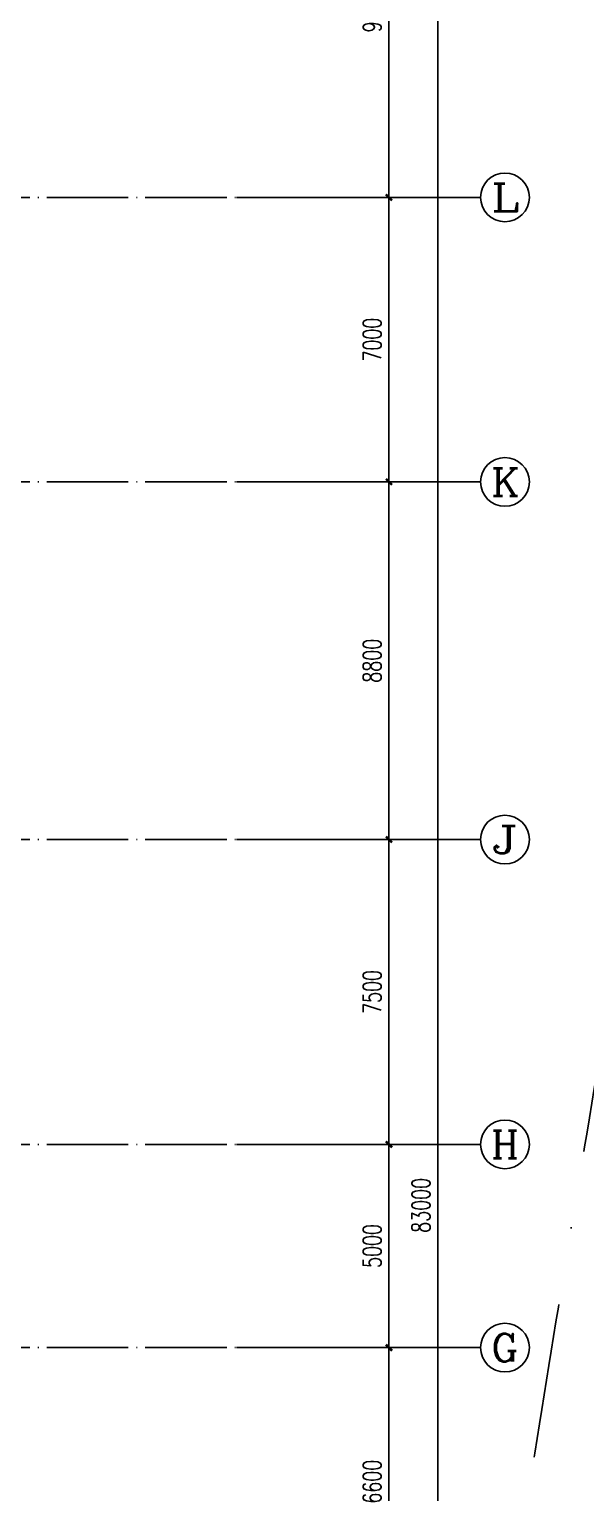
# Model space of a CAD drawing. Header units: millimetres. Extents: x 11476074 to 24729458, y -1239991 to 2813188.
# Drawn here: x 12615205 to 12628882, y 398543 to 434550 of the extents above; entities that cross this region are included whole.
import ezdxf
from ezdxf.enums import TextEntityAlignment as Align
from ezdxf.xclip import XClip

# ---------------------------------------------------------------- set-up
doc = ezdxf.new("R2010")
doc.units = ezdxf.units.MM
doc.header["$LTSCALE"] = 1000
doc.header["$XCLIPFRAME"] = 0
doc.linetypes.add('10# 轴网$0$DASHDOT', pattern=[25.4, 12.7, -6.35, 0, -6.35])
doc.linetypes.add('DOTE', pattern=[2.42, 2, -0.2, 0.02, -0.2])
doc.layers.add('10# 轴网$0$净用地范围线', color=6, linetype='Continuous', plot=False)
for name, color, linetype in [('A-AXIS', 18, 'DOTE'), ('AXIS', 3, 'Continuous'), ('AXIS_TEXT', 7, 'Continuous'), ('HZHZNEWPLOTLAYER#@$TT', 7, 'Continuous'), ('排水沟', 133, 'Continuous')]:
    doc.layers.add(name, color=color, linetype=linetype)
doc.styles.add('_TCH_AXIS', font='COMPLEX', dxfattribs={"bigfont": 'GBCBIG'})
doc.styles.add('_TCH_DIM_T3', font='SIMPLEX', dxfattribs={"width": 0.705882, "bigfont": 'GBCBIG'})
doc.styles.add('COMPLEX', font='COMPLEX')
doc.dimstyles.new('_TCH_ARCH&&150', dxfattribs={"dimtxt": 446.25, "dimasz": 150, "dimexe": 375, "dimexo": 450, "dimgap": 189.375, "dimtad": 1, "dimdec": 0, "dimzin": 0, "dimdsep": 46, "dimtxsty": '_TCH_DIM_T3', "dimblk": 'ARCHTICK', "dimcen": 0.09, "dimclrt": 7, "dimazin": 2, "dimtfac": 1, "dimtdec": 0, "dimtix": 1, "dimtmove": 2, "dimatfit": 3, "dimfxl": 0, "dimtolj": 1, "dimtzin": 0, "dimarcsym": 0})

# ---------------------------------------------------------------- blocks, each defined once
blk = doc.blocks.new('asdfafg10# 轴网')
at = {"layer": '10# 轴网$0$净用地范围线', "color": 1, "linetype": '10# 轴网$0$DASHDOT', "ltscale": 0.3}
blk.add_lwpolyline([(197886, -176884, -0.027114), (199404, 9181), (137086, -9386), (123429, 26625), (73627, 10279), (9996, 537), (0, 0), (1381, -201376), (11299, -209646), (197886, -176884)], format="xyb", close=True, dxfattribs=at)
blk = doc.blocks.new('A$C5E18228F')
at = {"layer": 'AXIS', "rotation": 350.041212667798}
blk.add_blockref('asdfafg10# 轴网', (-37620, 170992, 0), dxfattribs=at)
blk = doc.blocks.new('_AXISO')
blk.add_circle((0, 0), 0.5)
at = {"layer": 'AXIS_TEXT', "style": 'COMPLEX', "width": 1.041667}
blk.add_attdef('A', text='', height=0.56, dxfattribs=at).set_placement((-0.25, -0.28), (0.25, -0.28), align=Align.FIT)
blk = doc.blocks.new('_ArchTick')
at = {"color": 0, "linetype": 'ByBlock', "const_width": 0.4}
blk.add_lwpolyline([(-0.5, -0.5), (0.5, 0.5)], dxfattribs=at)
blk = doc.blocks.new('*D5737')
at = {"layer": 'AXIS', "color": 0, "lineweight": -2, "transparency": 16777216}
for p, q in [((12487317, 1078990), (12492192, 1078990)), ((12491817, 995990), (12491817, 1078990)), ((12487317, 995990), (12492192, 995990))]:
    blk.add_line(p, q, dxfattribs=at)
at = {"layer": 'Defpoints', "color": 0, "transparency": 16777216}
for p in [(12486867, 1078990), (12491817, 1078990), (12486867, 995990)]:
    blk.add_point(p, dxfattribs=at)
at = {"layer": 'AXIS', "color": 0, "lineweight": -2, "transparency": 16777216, "xscale": 150, "yscale": 150, "zscale": 150}
for p, rotation in [((12491817, 1078990), 90), ((12491817, 995990), 270)]:
    blk.add_blockref('_ArchTick', p, dxfattribs=dict(at, rotation=rotation))
at = {"layer": 'AXIS', "color": 7, "transparency": 16777216, "insert": (12491404, 1037490), "char_height": 446.2, "attachment_point": 5, "rotation": 90, "style": '_TCH_DIM_T3'}
blk.add_mtext('\\A1;83000', dxfattribs=at)
blk = doc.blocks.new('*D5743')
at = {"layer": 'AXIS', "color": 0, "lineweight": -2, "transparency": 16777216}
for p, q in [((12487316.81071, 1033989.75909), (12490991.81071, 1033989.75909)), ((12490616.81071, 1027389.75909), (12490616.81071, 1033989.75909)), ((12487316.81071, 1027389.75909), (12490991.81071, 1027389.75909))]:
    blk.add_line(p, q, dxfattribs=at)
at = {"layer": 'Defpoints', "color": 0, "transparency": 16777216}
for p in [(12486866.81071, 1033989.75909), (12490616.81071, 1033989.75909), (12486866.81071, 1027389.75909)]:
    blk.add_point(p, dxfattribs=at)
at = {"layer": 'AXIS', "color": 0, "lineweight": -2, "transparency": 16777216, "xscale": 150, "yscale": 150, "zscale": 150}
for p, rotation in [((12490616.81071, 1033989.75909), 90), ((12490616.81071, 1027389.75909), 270)]:
    blk.add_blockref('_ArchTick', p, dxfattribs=dict(at, rotation=rotation))
at = {"layer": 'AXIS', "color": 7, "transparency": 16777216, "insert": (12490204.31071, 1030689.75909), "char_height": 446.25, "attachment_point": 5, "rotation": 90, "style": '_TCH_DIM_T3'}
blk.add_mtext('\\A1;6600', dxfattribs=at)
blk = doc.blocks.new('*D5744')
at = {"layer": 'AXIS', "color": 0, "lineweight": -2, "transparency": 16777216}
for p, q in [((12487317, 1038990), (12490992, 1038990)), ((12490617, 1033990), (12490617, 1038990)), ((12487317, 1033990), (12490992, 1033990))]:
    blk.add_line(p, q, dxfattribs=at)
at = {"layer": 'Defpoints', "color": 0, "transparency": 16777216}
for p in [(12486867, 1038990), (12490617, 1038990), (12486867, 1033990)]:
    blk.add_point(p, dxfattribs=at)
at = {"layer": 'AXIS', "color": 0, "lineweight": -2, "transparency": 16777216, "xscale": 150, "yscale": 150, "zscale": 150}
for p, rotation in [((12490617, 1038990), 90), ((12490617, 1033990), 270)]:
    blk.add_blockref('_ArchTick', p, dxfattribs=dict(at, rotation=rotation))
at = {"layer": 'AXIS', "color": 7, "transparency": 16777216, "insert": (12490204, 1036490), "char_height": 446.2, "attachment_point": 5, "rotation": 90, "style": '_TCH_DIM_T3'}
blk.add_mtext('\\A1;5000', dxfattribs=at)
blk = doc.blocks.new('*D5745')
at = {"layer": 'AXIS', "color": 0, "lineweight": -2, "transparency": 16777216}
for p, q in [((12487317, 1046490), (12490992, 1046490)), ((12490617, 1038990), (12490617, 1046490)), ((12487317, 1038990), (12490992, 1038990))]:
    blk.add_line(p, q, dxfattribs=at)
at = {"layer": 'Defpoints', "color": 0, "transparency": 16777216}
for p in [(12486867, 1046490), (12490617, 1046490), (12486867, 1038990)]:
    blk.add_point(p, dxfattribs=at)
at = {"layer": 'AXIS', "color": 0, "lineweight": -2, "transparency": 16777216, "xscale": 150, "yscale": 150, "zscale": 150}
for p, rotation in [((12490617, 1046490), 90), ((12490617, 1038990), 270)]:
    blk.add_blockref('_ArchTick', p, dxfattribs=dict(at, rotation=rotation))
at = {"layer": 'AXIS', "color": 7, "transparency": 16777216, "insert": (12490204, 1042740), "char_height": 446.2, "attachment_point": 5, "rotation": 90, "style": '_TCH_DIM_T3'}
blk.add_mtext('\\A1;7500', dxfattribs=at)
blk = doc.blocks.new('*D5746')
at = {"layer": 'AXIS', "color": 0, "lineweight": -2, "transparency": 16777216}
for p, q in [((12487317, 1055290), (12490992, 1055290)), ((12490617, 1046490), (12490617, 1055290)), ((12487317, 1046490), (12490992, 1046490))]:
    blk.add_line(p, q, dxfattribs=at)
at = {"layer": 'Defpoints', "color": 0, "transparency": 16777216}
for p in [(12486867, 1055290), (12490617, 1055290), (12486867, 1046490)]:
    blk.add_point(p, dxfattribs=at)
at = {"layer": 'AXIS', "color": 0, "lineweight": -2, "transparency": 16777216, "xscale": 150, "yscale": 150, "zscale": 150}
for p, rotation in [((12490617, 1055290), 90), ((12490617, 1046490), 270)]:
    blk.add_blockref('_ArchTick', p, dxfattribs=dict(at, rotation=rotation))
at = {"layer": 'AXIS', "color": 7, "transparency": 16777216, "insert": (12490204, 1050890), "char_height": 446.2, "attachment_point": 5, "rotation": 90, "style": '_TCH_DIM_T3'}
blk.add_mtext('\\A1;8800', dxfattribs=at)
blk = doc.blocks.new('*D5747')
at = {"layer": 'AXIS', "color": 0, "lineweight": -2, "transparency": 16777216}
for p, q in [((12487317, 1062290), (12490992, 1062290)), ((12490617, 1055290), (12490617, 1062290)), ((12487317, 1055290), (12490992, 1055290))]:
    blk.add_line(p, q, dxfattribs=at)
at = {"layer": 'Defpoints', "color": 0, "transparency": 16777216}
for p in [(12486867, 1062290), (12490617, 1062290), (12486867, 1055290)]:
    blk.add_point(p, dxfattribs=at)
at = {"layer": 'AXIS', "color": 0, "lineweight": -2, "transparency": 16777216, "xscale": 150, "yscale": 150, "zscale": 150}
for p, rotation in [((12490617, 1062290), 90), ((12490617, 1055290), 270)]:
    blk.add_blockref('_ArchTick', p, dxfattribs=dict(at, rotation=rotation))
at = {"layer": 'AXIS', "color": 7, "transparency": 16777216, "insert": (12490204, 1058790), "char_height": 446.2, "attachment_point": 5, "rotation": 90, "style": '_TCH_DIM_T3'}
blk.add_mtext('\\A1;7000', dxfattribs=at)
blk = doc.blocks.new('*D5748')
at = {"layer": 'AXIS', "color": 0, "lineweight": -2, "transparency": 16777216}
for p, q in [((12487317, 1071490), (12490992, 1071490)), ((12490617, 1062290), (12490617, 1071490)), ((12487317, 1062290), (12490992, 1062290))]:
    blk.add_line(p, q, dxfattribs=at)
at = {"layer": 'Defpoints', "color": 0, "transparency": 16777216}
for p in [(12486867, 1071490), (12490617, 1071490), (12486867, 1062290)]:
    blk.add_point(p, dxfattribs=at)
at = {"layer": 'AXIS', "color": 0, "lineweight": -2, "transparency": 16777216, "xscale": 150, "yscale": 150, "zscale": 150}
for p, rotation in [((12490617, 1071490), 90), ((12490617, 1062290), 270)]:
    blk.add_blockref('_ArchTick', p, dxfattribs=dict(at, rotation=rotation))
at = {"layer": 'AXIS', "color": 7, "transparency": 16777216, "insert": (12490204, 1066890), "char_height": 446.2, "attachment_point": 5, "rotation": 90, "style": '_TCH_DIM_T3'}
blk.add_mtext('\\A1;9200', dxfattribs=at)
blk = doc.blocks.new('qlzw')
at = {"layer": 'A-AXIS'}
for p, q in [((12416866.8, 1062289.8), (12486866.8, 1062289.8)), ((12416866.8, 1055289.8), (12486866.8, 1055289.8)), ((12416866.8, 1046489.8), (12486866.8, 1046489.8)), ((12416866.8, 1038989.8), (12486866.8, 1038989.8)), ((12416866.8, 1033989.8), (12486866.8, 1033989.8))]:
    blk.add_line(p, q, dxfattribs=at)
at = {"layer": 'AXIS'}
for p, q in [((12486866.8, 1062289.8), (12492866.8, 1062289.8)), ((12486866.8, 1055289.8), (12492866.8, 1055289.8)), ((12486866.8, 1046489.8), (12492866.8, 1046489.8)), ((12486866.8, 1038989.8), (12492866.8, 1038989.8)), ((12486866.8, 1033989.8), (12492866.8, 1033989.8))]:
    blk.add_line(p, q, dxfattribs=at)
ref = blk.add_blockref('_AXISO', (12493466.8, 1062289.8), dxfattribs=dict(at, xscale=1200, yscale=1200, zscale=1200))
ref.add_attrib('A', 'L', dxfattribs={"layer": 'AXIS_TEXT', "height": 678.8, "style": '_TCH_AXIS', "width": 1.4}).set_placement((12493127.4, 1061950.3), (12493806.2, 1061950.3), align=Align.FIT)
ref = blk.add_blockref('_AXISO', (12493466.8, 1055289.8), dxfattribs=dict(at, xscale=1200, yscale=1200, zscale=1200))
ref.add_attrib('A', 'K', dxfattribs={"layer": 'AXIS_TEXT', "height": 678.8, "style": '_TCH_AXIS', "width": 1.105263}).set_placement((12493127.4, 1054950.3), (12493806.2, 1054950.3), align=Align.FIT)
ref = blk.add_blockref('_AXISO', (12493466.8, 1046489.8), dxfattribs=dict(at, xscale=1200, yscale=1200, zscale=1200))
ref.add_attrib('A', 'J', dxfattribs={"layer": 'AXIS_TEXT', "height": 678.8, "style": '_TCH_AXIS', "width": 1.909091}).set_placement((12493127.4, 1046150.3), (12493806.2, 1046150.3), align=Align.FIT)
ref = blk.add_blockref('_AXISO', (12493466.8, 1038989.8), dxfattribs=dict(at, xscale=1200, yscale=1200, zscale=1200))
ref.add_attrib('A', 'H', dxfattribs={"layer": 'AXIS_TEXT', "height": 678.8, "style": '_TCH_AXIS', "width": 1.05}).set_placement((12493127.4, 1038650.3), (12493806.2, 1038650.3), align=Align.FIT)
ref = blk.add_blockref('_AXISO', (12493466.8, 1033989.8), dxfattribs=dict(at, xscale=1200, yscale=1200, zscale=1200))
ref.add_attrib('A', 'G', dxfattribs={"layer": 'AXIS_TEXT', "height": 678.8, "style": '_TCH_AXIS', "width": 1.166667}).set_placement((12493127.4, 1033650.3), (12493806.2, 1033650.3), align=Align.FIT)
for p1, p2, distance, picture, middle in [((12486866.8, 995989.8), (12486866.8, 1078989.8), -4950, '*D5737', (12491404.3, 1037489.8)), ((12486866.8, 1062289.8), (12486866.8, 1071489.8), -3750, '*D5748', (12490204.3, 1066889.8)), ((12486866.8, 1055289.8), (12486866.8, 1062289.8), -3750, '*D5747', (12490204.3, 1058789.8)), ((12486866.8, 1046489.8), (12486866.8, 1055289.8), -3750, '*D5746', (12490204.3, 1050889.8)), ((12486866.8, 1038989.8), (12486866.8, 1046489.8), -3750, '*D5745', (12490204.3, 1042739.8)), ((12486866.8, 1033989.8), (12486866.8, 1038989.8), -3750, '*D5744', (12490204.3, 1036489.8)), ((12486866.8, 1027389.8), (12486866.8, 1033989.8), -3750, '*D5743', (12490204.3, 1030689.8))]:
    dim = blk.add_aligned_dim(p1=p1, p2=p2, distance=distance, dimstyle='_TCH_ARCH&&150', dxfattribs=at)
    dim.commit()
    dim.dimension.update_dxf_attribs({"geometry": picture, "text_midpoint": middle})

msp = doc.modelspace()

# ---------------------------------------------------------------- block references
at = {"layer": 'HZHZNEWPLOTLAYER#@$TT'}
ref = msp.add_blockref('A$C5E18228F', (12493302.3, 384062.8, 0), dxfattribs=at)
XClip(ref).set_block_clipping_path([(10939.229282489, -45170.7585890851), (144289.2292804997, 76479.2414109154)])
at = {"layer": '排水沟'}
msp.add_blockref('qlzw', (133430, -631876.5), dxfattribs=at)

doc.saveas('drawing.dxf')
